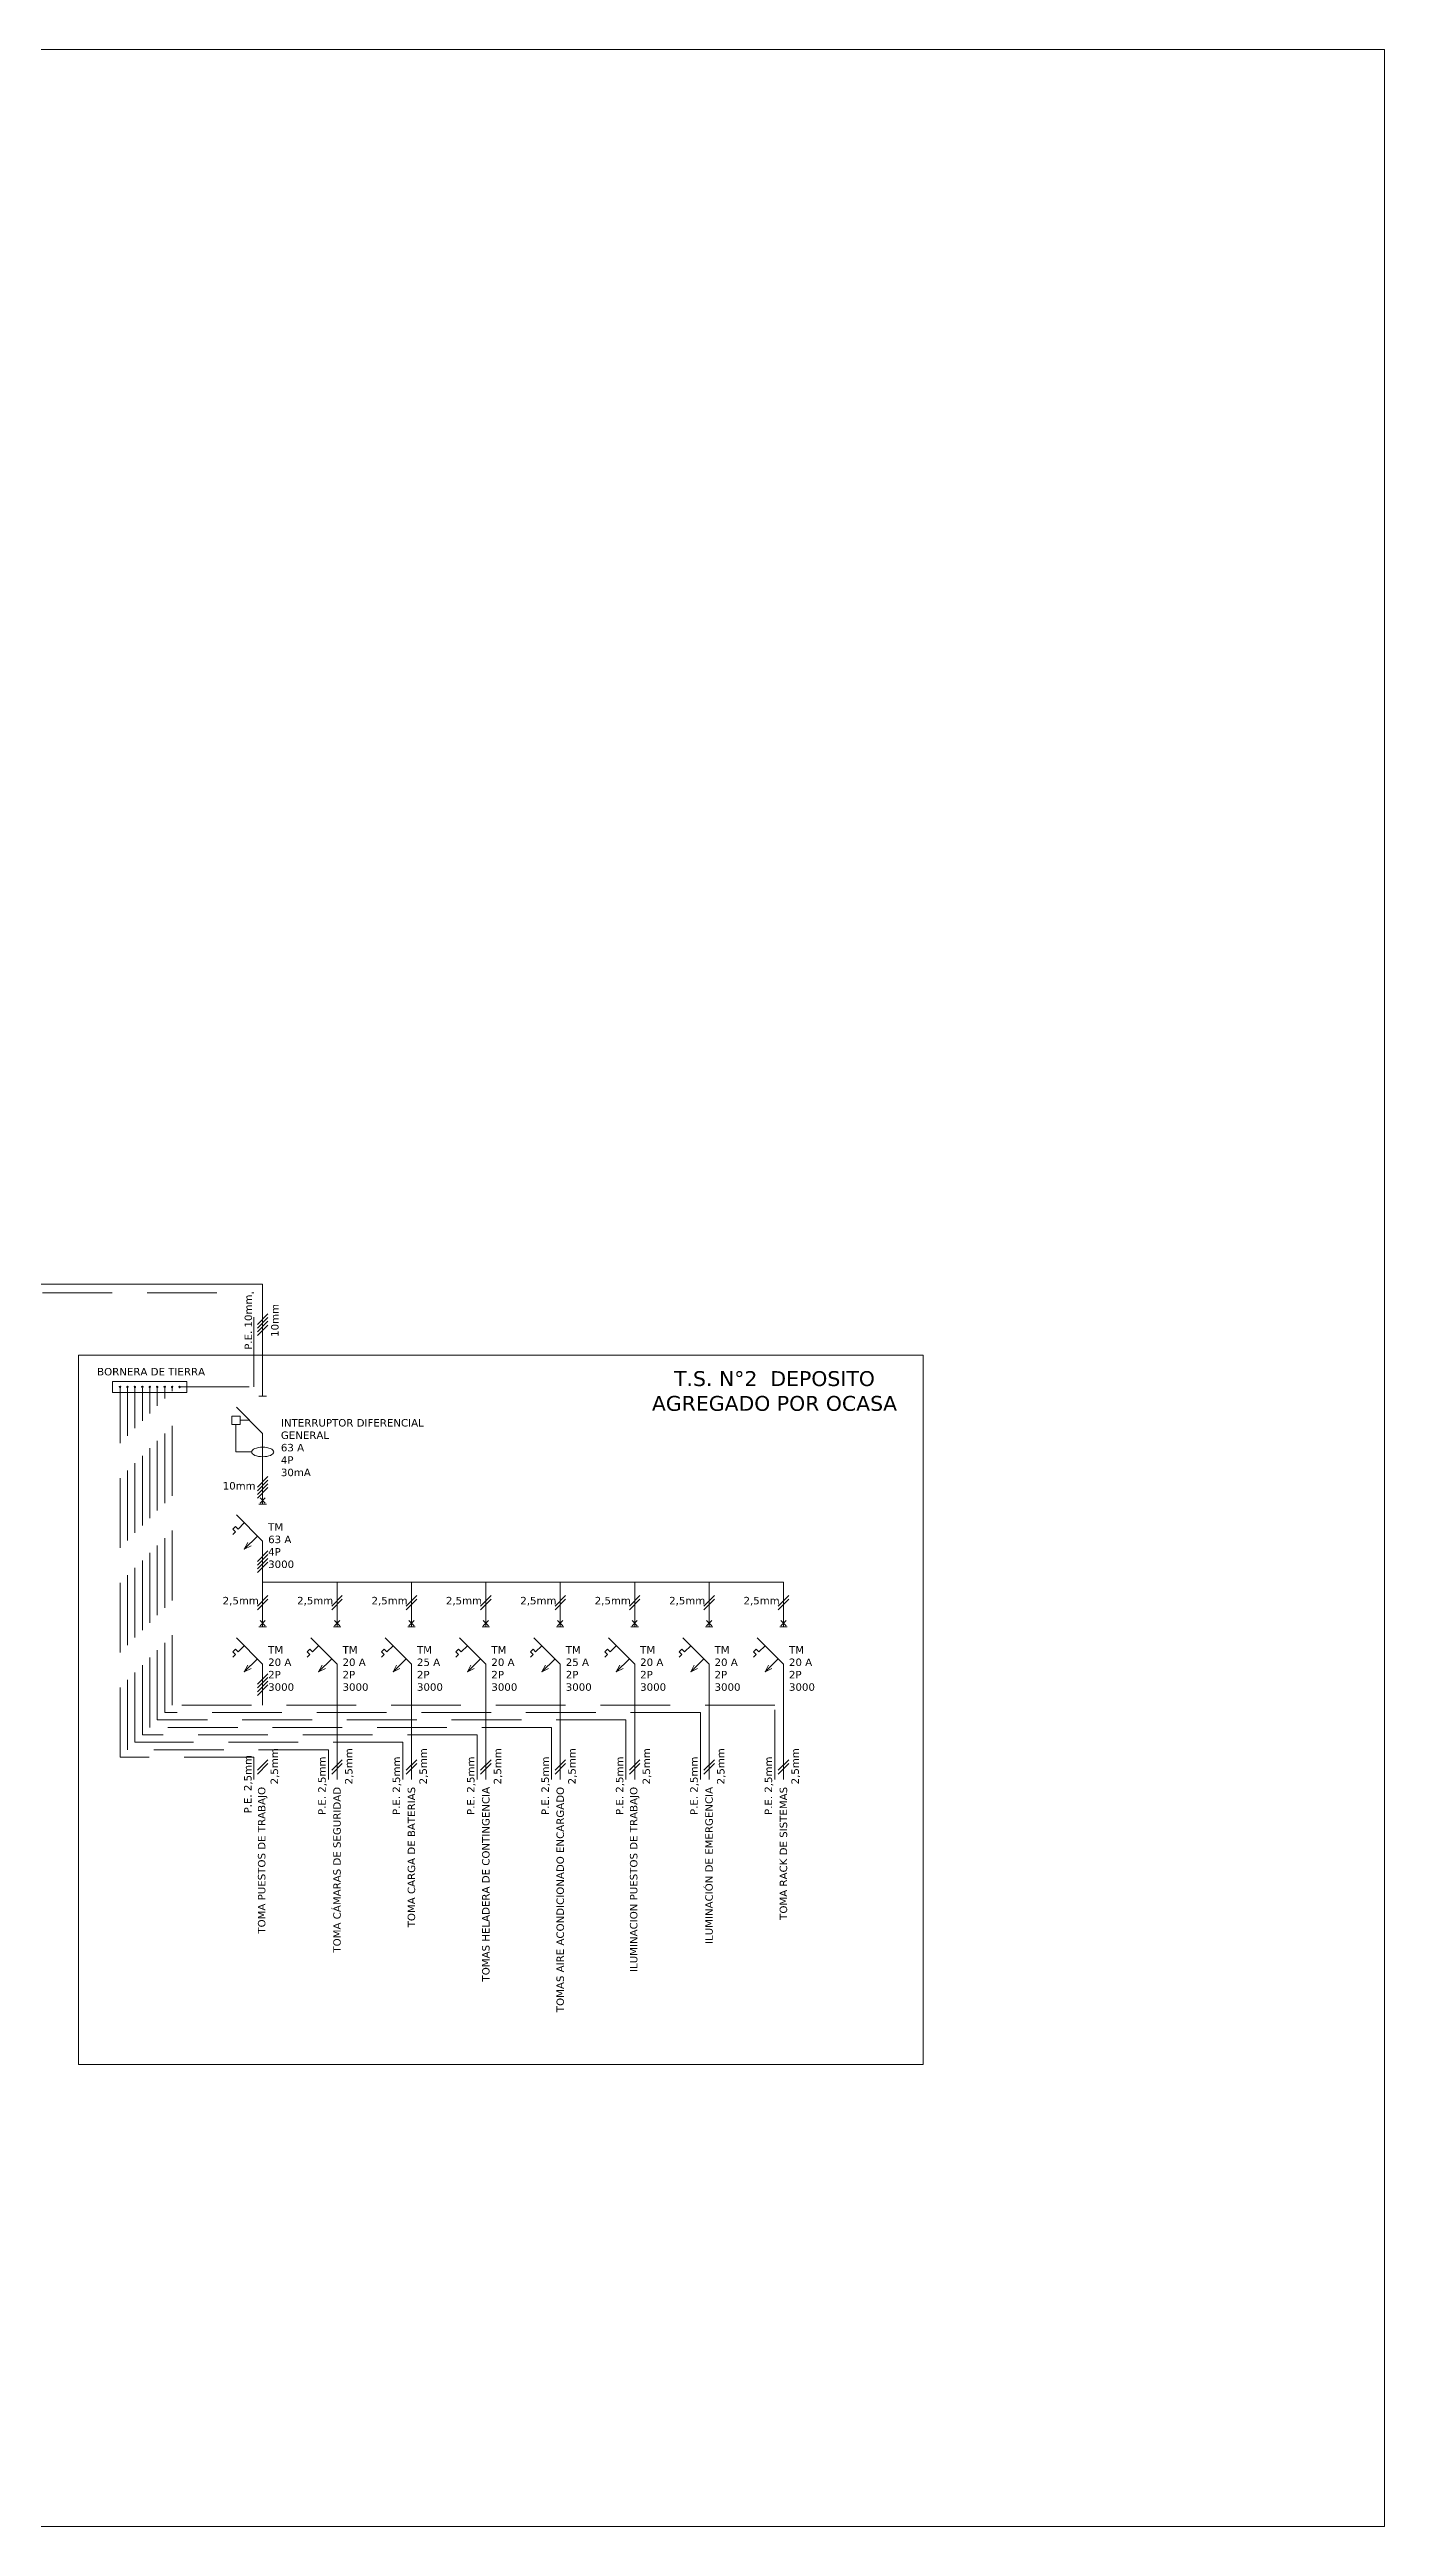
# Model space of a CAD drawing. Header units: millimetres. Extents: x 1972 to 5740, y 370 to 952.
# Drawn here: x 2880.1 to 2916, y 428.7 to 495.2 of the extents above; entities that cross this region are included whole.
import ezdxf

# ---------------------------------------------------------------- set-up
doc = ezdxf.new("R2010")
doc.units = ezdxf.units.MM
doc.header["$LTSCALE"] = 15
doc.linetypes.add('DASHED2', pattern=[0.375, 0.25, -0.125])
doc.layers.add('000 ALE PROYECCIONES', color=253, linetype='DASHED2', lineweight=9, true_color=0xa8a8a8)
doc.layers.add('000 ALE TEXTO', color=3, linetype='Continuous', lineweight=0)
doc.layers.add('1 TEXTO ELECTRICIDAD', color=54, linetype='Continuous', lineweight=9)
doc.styles.add('ARIAL', font='verdana.ttf')

# ---------------------------------------------------------------- blocks, each defined once
blk = doc.blocks.new('DISYUNTOR')
blk.add_line((-0.1, 2), (0.1, 2))
at = {"layer": '1 TEXTO ELECTRICIDAD'}
for p, q in [((0, 2), (0, 2.2)), ((0, 1), (-0.707, 1.707)), ((-0.354, 1.354), (-0.609, 1.354)), ((-0.719, 1.243), (-0.719, 0.5)), ((0, 0), (0, 1)), ((-0.719, 0.5), (-0.298, 0.5))]:
    blk.add_line(p, q, dxfattribs=at)
blk.add_lwpolyline([(-0.829, 1.464), (-0.609, 1.464), (-0.609, 1.243), (-0.829, 1.243)], close=True, dxfattribs=at)
blk.add_ellipse((0, 0.5), major_axis=(-0.298, 0), ratio=0.430576, dxfattribs=at)
blk = doc.blocks.new('TERMOMAGNETICA')
at = {"layer": '1 TEXTO ELECTRICIDAD'}
for p, q in [((-0.707, 0.807), (0, 0.1)), ((-0.1, 1.1), (0.1, 1.1)), ((-0.071, 1.271), (0.071, 1.129)), ((0.071, 1.271), (-0.071, 1.129)), ((0, 1.3), (0, 1.1)), ((-0.733, 0.498), (-0.804, 0.427)), ((-0.804, 0.427), (-0.733, 0.357)), ((-0.733, 0.357), (-0.804, 0.286)), ((-0.663, 0.427), (-0.733, 0.498)), ((-0.495, 0.595), (-0.663, 0.427)), ((-0.141, 0.241), (-0.495, -0.112)), ((-0.495, -0.112), (-0.401, 0.07)), ((0, 0.1), (0, 0)), ((-0.495, -0.112), (-0.313, -0.018))]:
    blk.add_line(p, q, dxfattribs=at)

msp = doc.modelspace()

# ---------------------------------------------------------------- linework, layer by layer
at = {"layer": '000 ALE PROYECCIONES', "ltscale": 0.5}
for p, q in [((2860.19276, 461.80268), (2885.56547, 461.80268)), ((2885.56547, 459.27834), (2885.56547, 461.80268)), ((2881.96547, 449.32994), (2881.96547, 459.25834)), ((2882.16547, 449.52994), (2882.16547, 459.25834)), ((2882.36547, 449.72994), (2882.36547, 459.25834)), ((2882.56547, 449.92994), (2882.56547, 459.25834)), ((2882.76547, 450.12994), (2882.76547, 459.25834)), ((2882.96547, 450.32994), (2882.96547, 459.25834)), ((2883.16547, 450.52994), (2883.16547, 459.25834)), ((2883.36547, 450.72994), (2883.36547, 459.25834)), ((2883.56547, 459.27834), (2885.56547, 459.27834)), ((2899.56547, 450.72994), (2883.36547, 450.72994)), ((2899.56547, 448.72994), (2899.56547, 450.72994)), ((2893.56547, 450.12994), (2882.76547, 450.12994)), ((2895.56547, 450.32994), (2882.96547, 450.32994)), ((2897.56547, 450.52994), (2883.16547, 450.52994)), ((2893.56547, 448.72994), (2893.56547, 450.12994)), ((2895.56547, 448.72994), (2895.56547, 450.32994)), ((2897.56547, 448.72994), (2897.56547, 450.52994)), ((2885.56547, 449.32994), (2881.96547, 449.32994)), ((2887.56547, 449.52994), (2882.16547, 449.52994)), ((2889.56547, 449.72994), (2882.36547, 449.72994)), ((2891.56547, 449.92994), (2882.56547, 449.92994)), ((2885.56547, 448.72994), (2885.56547, 449.32994)), ((2887.56547, 448.72994), (2887.56547, 449.52994)), ((2889.56547, 448.72994), (2889.56547, 449.72994)), ((2891.56547, 448.72994), (2891.56547, 449.92994))]:
    msp.add_line(p, q, dxfattribs=at)
at = {"layer": '1 TEXTO ELECTRICIDAD'}
for p, q in [((2860.42694, 462.03686), (2885.79964, 462.03686)), ((2885.79964, 459.22994), (2885.79964, 462.03686)), ((2885.65822, 460.95853), (2885.94106, 461.24137)), ((2885.65822, 460.85853), (2885.94106, 461.14137)), ((2885.65822, 460.75853), (2885.94106, 461.04137)), ((2885.65822, 460.65853), (2885.94106, 460.94137)), ((2880.84664, 460.13339), (2903.55544, 460.13339)), ((2880.84664, 441.06572), (2880.84664, 460.13339)), ((2903.55544, 460.13339), (2903.55544, 441.06572)), ((2881.76547, 459.42834), (2881.76547, 459.12834)), ((2883.76547, 459.42834), (2881.76547, 459.42834)), ((2883.76547, 459.12834), (2883.76547, 459.42834)), ((2881.76547, 459.12834), (2883.76547, 459.12834)), ((2885.65822, 456.58852), (2885.94106, 456.87136)), ((2885.65822, 456.48852), (2885.94106, 456.77136)), ((2885.65822, 456.38852), (2885.94106, 456.67136)), ((2885.79964, 457.02994), (2885.79964, 456.32994)), ((2885.65822, 456.28852), (2885.94106, 456.57136)), ((2885.65822, 454.58852), (2885.94106, 454.87136)), ((2885.65822, 454.48852), (2885.94106, 454.77136)), ((2885.65822, 454.38852), (2885.94106, 454.67136)), ((2885.79964, 455.02994), (2885.79964, 454.02994)), ((2885.65822, 454.28852), (2885.94106, 454.57136)), ((2885.79964, 454.02994), (2899.79964, 454.02994)), ((2885.79964, 453.02994), (2885.79964, 454.02994)), ((2887.79964, 453.02994), (2887.79964, 454.02994)), ((2889.79964, 453.02994), (2889.79964, 454.02994)), ((2891.79964, 453.02994), (2891.79964, 454.02994)), ((2893.79964, 453.02994), (2893.79964, 454.02994)), ((2895.79964, 453.02994), (2895.79964, 454.02994)), ((2897.79964, 453.02994), (2897.79964, 454.02994)), ((2899.79964, 453.02994), (2899.79964, 454.02994)), ((2885.65822, 453.38852), (2885.94106, 453.67136)), ((2885.65822, 453.28852), (2885.94106, 453.57136)), ((2887.65822, 453.38852), (2887.94106, 453.67136)), ((2887.65822, 453.28852), (2887.94106, 453.57136)), ((2889.65822, 453.38852), (2889.94106, 453.67136)), ((2889.65822, 453.28852), (2889.94106, 453.57136)), ((2891.65822, 453.38852), (2891.94106, 453.67136)), ((2891.65822, 453.28852), (2891.94106, 453.57136)), ((2893.65822, 453.38852), (2893.94106, 453.67136)), ((2893.65822, 453.28852), (2893.94106, 453.57136)), ((2895.65822, 453.38852), (2895.94106, 453.67136)), ((2895.65822, 453.28852), (2895.94106, 453.57136)), ((2897.65822, 453.38852), (2897.94106, 453.67136)), ((2897.65822, 453.28852), (2897.94106, 453.57136)), ((2899.65822, 453.38852), (2899.94106, 453.67136)), ((2899.65822, 453.28852), (2899.94106, 453.57136)), ((2885.65822, 451.28852), (2885.94106, 451.57136)), ((2885.65822, 451.18852), (2885.94106, 451.47136)), ((2885.65822, 451.08852), (2885.94106, 451.37136)), ((2885.79964, 451.72994), (2885.79964, 450.72994)), ((2887.79964, 451.72994), (2887.79964, 450.72994)), ((2889.79964, 451.72994), (2889.79964, 450.72994)), ((2891.79964, 451.72994), (2891.79964, 450.72994)), ((2893.79964, 451.72994), (2893.79964, 450.72994)), ((2895.79964, 451.72994), (2895.79964, 450.72994)), ((2897.79964, 451.72994), (2897.79964, 450.72994)), ((2899.79964, 451.72994), (2899.79964, 450.72994)), ((2885.65822, 450.98852), (2885.94106, 451.27136)), ((2887.79964, 450.72994), (2887.79964, 448.72994)), ((2889.79964, 450.72994), (2889.79964, 448.72994)), ((2891.79964, 450.72994), (2891.79964, 448.72994)), ((2893.79964, 450.72994), (2893.79964, 448.72994)), ((2895.79964, 450.72994), (2895.79964, 448.72994)), ((2897.79964, 450.72994), (2897.79964, 448.72994)), ((2899.79964, 450.72994), (2899.79964, 448.72994)), ((2885.65822, 448.97551), (2885.94106, 449.25835)), ((2885.65822, 448.87551), (2885.94106, 449.15835)), ((2887.65822, 448.97551), (2887.94106, 449.25835)), ((2887.65822, 448.87551), (2887.94106, 449.15835)), ((2889.65822, 448.97551), (2889.94106, 449.25835)), ((2889.65822, 448.87551), (2889.94106, 449.15835)), ((2891.65822, 448.97551), (2891.94106, 449.25835)), ((2891.65822, 448.87551), (2891.94106, 449.15835)), ((2893.65822, 448.97551), (2893.94106, 449.25835)), ((2893.65822, 448.87551), (2893.94106, 449.15835)), ((2895.65822, 448.97551), (2895.94106, 449.25835)), ((2895.65822, 448.87551), (2895.94106, 449.15835)), ((2897.65822, 448.97551), (2897.94106, 449.25835)), ((2897.65822, 448.87551), (2897.94106, 449.15835)), ((2899.65822, 448.97551), (2899.94106, 449.25835)), ((2899.65822, 448.87551), (2899.94106, 449.15835)), ((2903.55544, 441.06572), (2880.84664, 441.06572))]:
    msp.add_line(p, q, dxfattribs=at)
msp.add_lwpolyline([(2844.18585, 495.21809), (2915.95468, 495.21809), (2915.95468, 428.65537), (2844.18585, 428.65537)], close=True, dxfattribs=at)
for centre in [(2881.96547, 459.27834), (2882.16547, 459.27834), (2882.36547, 459.27834), (2882.56547, 459.27834), (2882.76547, 459.27834), (2882.96547, 459.27834), (2883.16547, 459.27834), (2883.36547, 459.27834), (2883.56547, 459.27834)]:
    msp.add_circle(centre, 0.02, dxfattribs=at)

# ---------------------------------------------------------------- block references
for name, p in [('DISYUNTOR', (2885.79964, 457.02994)), ('TERMOMAGNETICA', (2885.79964, 455.02994)), ('TERMOMAGNETICA', (2885.79964, 451.72994)), ('TERMOMAGNETICA', (2887.79964, 451.72994)), ('TERMOMAGNETICA', (2889.79964, 451.72994)), ('TERMOMAGNETICA', (2891.79964, 451.72994)), ('TERMOMAGNETICA', (2893.79964, 451.72994)), ('TERMOMAGNETICA', (2895.79964, 451.72994)), ('TERMOMAGNETICA', (2897.79964, 451.72994)), ('TERMOMAGNETICA', (2899.79964, 451.72994))]:
    msp.add_blockref(name, p, dxfattribs=at)

# ---------------------------------------------------------------- texts
at = {"layer": '000 ALE TEXTO', "char_height": 0.2, "rotation": 90, "style": 'ARIAL'}
for s, width, insert, attachment_point in [('\\pxi-3,l4,ql,t4;P.E.^I10mm', 4.2007262, (2885.41596, 462.17582), 5), ('\\pxql;10mm', 1.5, (2886.12886, 461.3731), 5), ('\\pxi-3,l4,ql,t4;P.E.^I2,5mm', 4.2007262, (2885.41596, 449.71633), 5), ('\\pxql;2,5mm', 1.5, (2886.12886, 449.34789), 5), ('\\pxi-3,l4,ql,t4;P.E.^I2,5mm', 4.2007262, (2887.40953, 449.6731), 5), ('\\pxql;2,5mm', 1.5, (2888.12886, 449.34789), 5), ('\\pxi-3,l4,ql,t4;P.E.^I2,5mm', 4.2007262, (2889.40953, 449.6731), 5), ('\\pxql;2,5mm', 1.5, (2890.12886, 449.34789), 5), ('\\pxi-3,l4,ql,t4;P.E.^I2,5mm', 4.2007262, (2891.40953, 449.6731), 5), ('\\pxql;2,5mm', 1.5, (2892.12886, 449.34789), 5), ('\\pxi-3,l4,ql,t4;P.E.^I2,5mm', 4.2007262, (2893.40953, 449.6731), 5), ('\\pxql;2,5mm', 1.5, (2894.12886, 449.34789), 5), ('\\pxi-3,l4,ql,t4;P.E.^I2,5mm', 4.2007262, (2895.40953, 449.6731), 5), ('\\pxql;2,5mm', 1.5, (2896.12886, 449.34789), 5), ('\\pxi-3,l4,ql,t4;P.E.^I2,5mm', 4.2007262, (2897.40953, 449.6731), 5), ('\\pxql;2,5mm', 1.5, (2898.12886, 449.34789), 5), ('\\pxi-3,l4,ql,t4;P.E.^I2,5mm', 4.2007262, (2899.40953, 449.6731), 5), ('\\pxql;2,5mm', 1.5, (2900.12886, 449.34789), 5), ('TOMA PUESTOS DE TRABAJO', 6.2015596, (2885.79964, 448.52994), 6), ('TOMA CÁMARAS DE SEGURIDAD', 6.2015596, (2887.79964, 448.52994), 6), ('TOMA CARGA DE BATERIAS', 6.2015596, (2889.79964, 448.52994), 6), ('TOMAS HELADERA DE CONTINGENCIA', 6.2015596, (2891.79964, 448.52994), 6), ('TOMAS AIRE ACONDICIONADO ENCARGADO', 6.2015596, (2893.79964, 448.52994), 6), ('ILUMINACION PUESTOS DE TRABAJO', 6.2015596, (2895.79964, 448.52994), 6), ('ILUMINACIÓN DE EMERGENCIA', 6.2015596, (2897.79964, 448.52994), 6), ('TOMA RACK DE SISTEMAS', 6.2015596, (2899.79964, 448.52994), 6)]:
    msp.add_mtext_dynamic_manual_height_columns(s, width=width, gutter_width=2, heights=[1.64933], dxfattribs=dict(at, insert=insert, attachment_point=attachment_point))
at = {"layer": '000 ALE TEXTO', "attachment_point": 5, "style": 'ARIAL'}
for s, width, heights, insert, char_height in [('\\pxql;BORNERA DE TIERRA', 4.2007262, [1.64933], (2883.4502, 459.68581), 0.2), ('T.S. N°2  DEPOSITO\\PAGREGADO POR OCASA', 6.97797, [3.21166], (2899.55735, 459.16539), 0.4), ('\\pxql;INTERRUPTOR DIFERENCIAL\\PGENERAL\\P63 A\\P4P\\P30mA', 4.2007262, [1.64933], (2888.38993, 457.64526), 0.2), ('\\pxql;10mm', 1.5, [1.64933], (2885.47517, 456.61951), 0.2), ('\\pxql;TM\\P63 A\\P4P\\P3000', 1.5, [1.64933], (2886.69684, 455.0113), 0.2), ('\\pxql;2,5mm', 1.5, [1.64933], (2885.47517, 453.51951), 0.2), ('\\pxql;2,5mm', 1.5, [1.64933], (2887.47517, 453.51951), 0.2), ('\\pxql;2,5mm', 1.5, [1.64933], (2889.47517, 453.51951), 0.2), ('\\pxql;2,5mm', 1.5, [1.64933], (2891.47517, 453.51951), 0.2), ('\\pxql;2,5mm', 1.5, [1.64933], (2893.47517, 453.51951), 0.2), ('\\pxql;2,5mm', 1.5, [1.64933], (2895.47517, 453.51951), 0.2), ('\\pxql;2,5mm', 1.5, [1.64933], (2897.47517, 453.51951), 0.2), ('\\pxql;2,5mm', 1.5, [1.64933], (2899.47517, 453.51951), 0.2), ('\\pxql;TM\\P20 A\\P2P\\P3000', 1.5, [1.64933], (2886.69684, 451.7113), 0.2), ('\\pxql;TM\\P20 A\\P2P\\P3000', 1.5, [1.64933], (2888.69684, 451.7113), 0.2), ('\\pxql;TM\\P25 A\\P2P\\P3000', 1.5, [1.64933], (2890.69684, 451.7113), 0.2), ('\\pxql;TM\\P20 A\\P2P\\P3000', 1.5, [1.64933], (2892.69684, 451.7113), 0.2), ('\\pxql;TM\\P25 A\\P2P\\P3000', 1.5, [1.64933], (2894.69684, 451.7113), 0.2), ('\\pxql;TM\\P20 A\\P2P\\P3000', 1.5, [1.64933], (2896.69684, 451.7113), 0.2), ('\\pxql;TM\\P20 A\\P2P\\P3000', 1.5, [1.64933], (2898.69684, 451.7113), 0.2), ('\\pxql;TM\\P20 A\\P2P\\P3000', 1.5, [1.64933], (2900.69684, 451.7113), 0.2)]:
    msp.add_mtext_dynamic_manual_height_columns(s, width=width, gutter_width=2, heights=heights, dxfattribs=dict(at, insert=insert, char_height=char_height))

doc.saveas('drawing.dxf')
